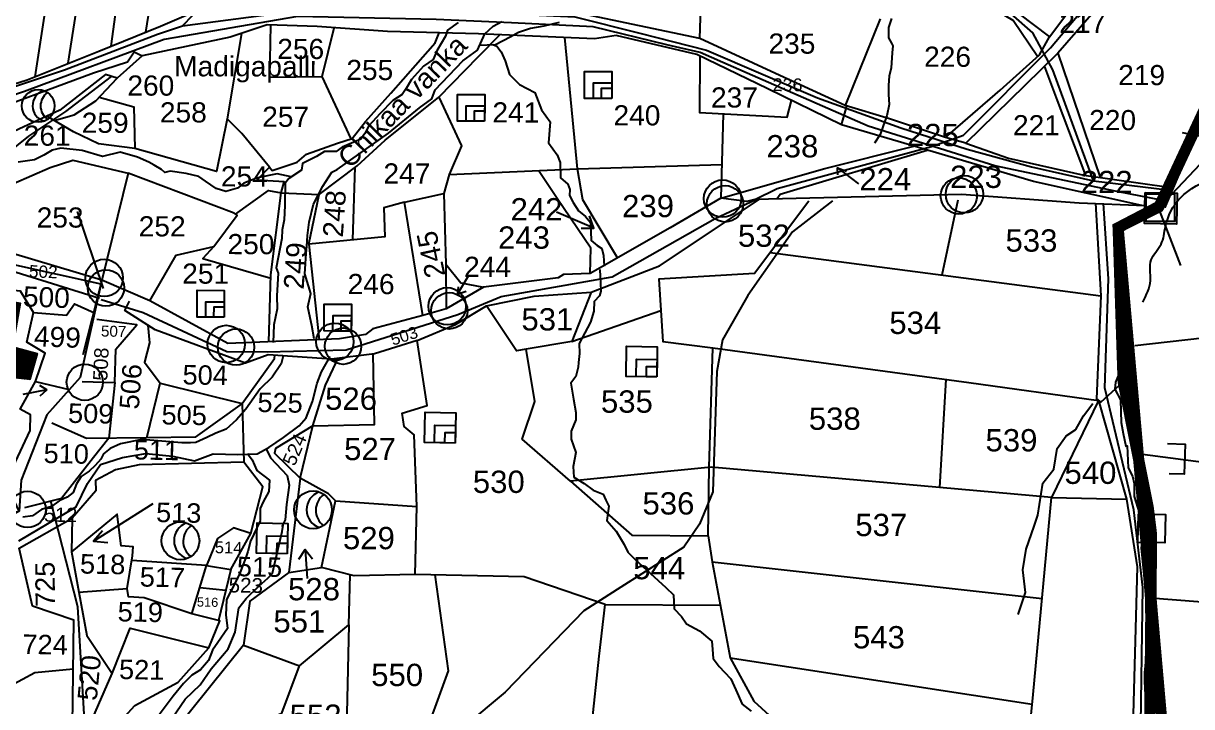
# Model space of a CAD drawing. Header units: inches. Extents: x 206739 to 240559, y 1587423 to 1599564.
# Drawn here: x 211302 to 212351, y 1589916 to 1590529 of the extents above; entities that cross this region are included whole.
import ezdxf

# ---------------------------------------------------------------- set-up
doc = ezdxf.new("R2010")
doc.units = ezdxf.units.IN
doc.header["$MEASUREMENT"] = 0
doc.linetypes.add('DASHED2', pattern=[0.375, 0.25, -0.125])
for name, color, linetype in [('BOUNDRY STONES', 240, 'Continuous'), ('PLOT', 7, 'Continuous'), ('PLOTS', 7, 'Continuous'), ('PLOTS NO', 7, 'Continuous'), ('ROADS', 1, 'Continuous'), ('STREAM', 4, 'Continuous'), ('STREAMS', 4, 'Continuous'), ('VILLAGE', 7, 'Continuous'), ('VILLAGE BOUNDRY', 5, 'Continuous'), ('VILLAGE BOUNDRY STONES', 1, 'Continuous'), ('wells', 7, 'Continuous')]:
    doc.layers.add(name, color=color, linetype=linetype)
doc.styles.get("Standard").update_dxf_attribs({"font": 'arial.ttf'})

msp = doc.modelspace()

# ---------------------------------------------------------------- hatches: boundary and pattern name
at = {"layer": 'VILLAGE'}
h = msp.add_hatch(dxfattribs=at)
h.set_pattern_fill('ANSI31', color=30, scale=2.228903, angle=-2.24324033)
h.set_pattern_definition([(42.75675967, (99659.80842, 1506710.48788), (-0.1891467585, 0.2045693864), [])])
h.paths.add_polyline_path([(211225.23628, 1590271.72488), (211267.09922, 1590262.94175), (211271.31391, 1590283.03018), (211299.37086, 1590278.08247), (211292.49669, 1590239.10111), (211314.6068, 1590232.9094), (211308.15579, 1590209.87335), (211209.6615, 1590219.97128)])

# ---------------------------------------------------------------- linework, layer by layer
at = {"layer": 'BOUNDRY STONES'}
for points in [[(212323.0831, 1590365.28761), (212373.74089, 1590419.02059)], [(211374.15695, 1590291.19833), (211350.92815, 1590360.45885)]]:
    msp.add_lwpolyline(points, dxfattribs=at)
for points in [[(212309.06163, 1590377.30243), (212337.95226, 1590376.74451), (212337.41675, 1590349.01407), (212308.52612, 1590349.57198)], [(212303.09501, 1590089.20396), (212327.35674, 1590088.73543), (212326.86146, 1590063.08777), (212302.59972, 1590063.5563)]]:
    msp.add_lwpolyline(points, close=True, dxfattribs=at)
at = {"layer": 'BOUNDRY STONES', "color": 1}
msp.add_lwpolyline([(212310.14249, 1590376.22758), (212335.562, 1590376.17667), (212335.51239, 1590351.40827), (212310.09289, 1590351.45918)], close=True, dxfattribs=at)
for points in [[(212320.2992, 1590365.38322), (212340.80916, 1590311.96717)], [(211372.66069, 1590298.89806), (211355.71144, 1590231.93323)]]:
    msp.add_lwpolyline(points, dxfattribs=at)
for centre in [(212146.92499, 1590375.8372), (211929.83456, 1590371.94534), (211374.80289, 1590300.77312), (211682.67222, 1590275.34684), (211484.35376, 1590241.52519), (211581.90381, 1590243.46589)]:
    msp.add_circle(centre, 16.76736, dxfattribs=at)
at = {"layer": 'BOUNDRY STONES'}
for centre in [(211932.10931, 1590367.24248), (212141.90236, 1590374.34775), (211376.34006, 1590291.7849), (211684.49988, 1590271.28539), (211493.12536, 1590238.74329), (211589.24195, 1590239.58266), (211357.42536, 1590207.27638), (211306.04854, 1590093.17002)]:
    msp.add_circle(centre, 16.31484, dxfattribs=at)
at = {"layer": 'PLOT'}
for points in [[(212547.07757, 1590390.36155), (212531.63164, 1590249.38658), (212455.76598, 1590257.47434), (212299.8441, 1590239.84684)], [(212609.50486, 1590102.74674), (212302.24567, 1590143.16444)], [(212314.3631, 1590013.94602), (212513.88065, 1589998.29173), (212513.79945, 1589982.87093), (212604.15307, 1589972.80024)]]:
    msp.add_lwpolyline(points, dxfattribs=at)
at = {"layer": 'PLOTS'}
for points in [[(211391.64414, 1591004.75464), (211371.10993, 1590874.77671), (211355.27192, 1590775.37723), (211338.98648, 1590665.84519), (211323.45996, 1590551.28456), (211312.4147, 1590481.18386)], [(211342.62624, 1590493.30008), (211358.43203, 1590594.8023), (211369.59739, 1590668.79718), (211389.00958, 1590800.58026), (211409.93021, 1590935.12621), (211421.06543, 1590997.10169)], [(211457.87737, 1590988.4445), (211442.643, 1590890.12665), (211427.8865, 1590810.86899), (211413.43918, 1590711.80106), (211401.22878, 1590644.3852), (211388.63095, 1590565.5959), (211380.67333, 1590508.55872)], [(211412.14683, 1590521.18105), (211436.90043, 1590676.17331), (211458.10518, 1590808.94477), (211477.83442, 1590932.47747), (211489.26067, 1590981.06399)], [(211137.32555, 1590424.21923), (211168.61902, 1590433.99505), (211210.03631, 1590448.32877), (211305.70071, 1590478.49124), (211369.9533, 1590504.25949), (211425.46717, 1590526.52312), (211452.64861, 1590538.06883), (211479.44445, 1590570.83219), (211508.72748, 1590606.63663), (211524.14919, 1590629.14251), (211560.87486, 1590628.49983), (211607.21163, 1590645.32608), (211660.36415, 1590677.62185), (211679.99005, 1590689.62157), (211688.04706, 1590701.2737), (211695.67967, 1590715.33029), (211722.81189, 1590758.73531), (211749.44294, 1590795.99448), (211789.73536, 1590831.02567), (211817.26967, 1590849.97874), (211840.88734, 1590902.16427), (211843.52578, 1590927.1544), (211845.42942, 1590938.88406), (211844.78375, 1590953.53721)], [(212169.42833, 1590843.70167), (212166.25132, 1590823.70627), (212159.55818, 1590807.75617), (212157.30049, 1590789.13652), (212129.85758, 1590728.56813), (212113.11152, 1590685.91095), (212106.75038, 1590617.27943), (212136.90101, 1590581.87423), (212195.0169, 1590538.18477), (212223.39571, 1590517.06493), (212242.33476, 1590542.51341), (212265.5207, 1590581.60175), (212275.62895, 1590635.13221), (212282.88531, 1590707.08467), (212279.88506, 1590760.8888), (212265, 1590830)], [(212212.53027, 1590499.25162), (212190.78608, 1590531.72996), (212123.51044, 1590571.3927), (212088.93602, 1590591.77625), (212085.09649, 1590615.52817), (212092.29031, 1590678.22468), (212096.66706, 1590708.66147)], [(211909.47261, 1590515.39538), (211801.15339, 1590538.07963), (211806.29905, 1590551.43791), (211831.51351, 1590558.07171), (211851.77615, 1590564.22329)], [(212285.09786, 1590565.04589), (212230.61266, 1590502.38512), (212201.0403, 1590473.45242), (212148.13569, 1590421.55863), (212186.36363, 1590408.10036), (212253.99458, 1590392.99481), (212330.24487, 1590382.11264)], [(212071.39442, 1590533.10436), (212039.85896, 1590455.27116), (211981.20386, 1590482.17686), (211909.47261, 1590515.39538), (211910.69669, 1590552.75013)], [(212036.54602, 1590438.03939), (211970.37653, 1590470.2827), (211906.82854, 1590501.2486), (211834.44146, 1590518.32146), (211814.96452, 1590515.25794), (211710.91317, 1590519.59193), (211629.02988, 1590521.83766), (211565.96634, 1590526.12554), (211521.02097, 1590527.6634), (211487.83188, 1590516.67351), (211408.87942, 1590499.87124), (211386.42195, 1590479.97615), (211376.07146, 1590483.09936), (211334.93928, 1590451.26184), (211248.69102, 1590411.51564), (211255.17726, 1590443.97559), (211365.26198, 1590484.57844), (211395.73106, 1590494.6523), (211401.75585, 1590503.53408), (211408.87942, 1590499.87124)], [(211497.94276, 1590520.02152), (211485.29748, 1590443.48152)], [(211523.96661, 1590527.56261), (211523.09254, 1590480.81842), (211570.55386, 1590481.48352)], [(211523.17495, 1590400.24105), (211525.66621, 1590397.04468), (211548.03361, 1590404.68608), (211556.48533, 1590411.76412), (211584.33461, 1590421.75956), (211597.24092, 1590425.77476), (211609.40956, 1590440.97501), (211632.12382, 1590466.56488), (211643.13905, 1590478.97463), (211671.75089, 1590511.63308), (211675.34964, 1590520.56729)], [(211533.66389, 1590377.16284), (211567.81564, 1590375.70513), (211601.89849, 1590401.38528), (211626.85768, 1590424.17611), (211675.24162, 1590462.78057), (211710.87207, 1590499.3094), (211729.88499, 1590518.80171)], [(211596.36467, 1590425.50216), (211570.55386, 1590481.48352), (211581.20357, 1590525.08952)], [(211835.61591, 1590318.73256), (211804.45784, 1590370.82141), (211799.65048, 1590398.76187), (211795.39622, 1590442.3778), (211788.17871, 1590516.37363)], [(212148.13569, 1590421.55863), (212129.81724, 1590426.84716), (212178.88697, 1590469.04232), (212214.34587, 1590500.88189), (212223.39571, 1590517.06493)], [(211909.38575, 1590500.00251), (211909.04886, 1590449.0228), (211987.77128, 1590444.82905), (211991.68392, 1590459.89996)], [(212230.61266, 1590502.38512), (212268.89595, 1590390.86814)], [(212255.88833, 1590392.72454), (212230.59074, 1590459.99472), (212218.94299, 1590490.96787)], [(211329.89774, 1590442.04988), (211347.87211, 1590447.02761), (211367.16957, 1590459.50943), (211386.42195, 1590479.97615)], [(211370.42034, 1590462.96524), (211401.34198, 1590454.35721), (211402.32993, 1590416.72404)], [(211675.24162, 1590462.78057), (211695.65865, 1590419.35506), (211684.55517, 1590393.45693), (211799.65048, 1590398.76187), (211929.07432, 1590402.52691)], [(212306.10798, 1590365.87064), (212208.98966, 1590387.33299), (212097.52874, 1590420.10765), (212036.54602, 1590438.03939), (212041.51443, 1590454.77983)], [(212129.81724, 1590426.84716), (212079.52988, 1590443.49721), (212039.85896, 1590455.27116)], [(211492.78577, 1590357.92945), (211522.40653, 1590379.2702), (211533.66389, 1590377.16284), (211536.42515, 1590386.81252), (211511.75051, 1590388.5912), (211523.17495, 1590400.24105), (211498.40368, 1590430.19735), (211485.29748, 1590443.48152), (211475.49934, 1590396.07707), (211402.32993, 1590416.72404), (211369.80539, 1590420.93627), (211347.21566, 1590431.81004), (211323.35035, 1590445.92126)], [(211930.35715, 1590447.88765), (211928.22274, 1590372.41496), (212021.53126, 1590398.85883), (212101.36893, 1590418.97846)], [(211978.5769, 1590371.70925), (211981.64338, 1590376.02509), (212113.53468, 1590415.40116)], [(211269.14876, 1590329.51373), (211276.57066, 1590378.23751), (211326.33578, 1590399.6852), (211346.59754, 1590406.43137), (211396.30957, 1590394.84669), (211372.66069, 1590298.89806)], [(211415.78202, 1590280.15545), (211439.39053, 1590321.07987), (211473.20343, 1590328.99625), (211494.05605, 1590356.98298), (211491.5155, 1590358.87592), (211396.30957, 1590394.84669)], [(211597.96704, 1590334.88637), (211600.06175, 1590400.00136)], [(211684.55517, 1590393.45693), (211679.69232, 1590376.49332), (211681.38123, 1590313.25051), (211694.88274, 1590296.329), (211715.24193, 1590292.49184)], [(211811.00034, 1590304.63566), (211811.61233, 1590327.3465), (211781.50787, 1590372.11217), (211764.67046, 1590397.14958)], [(212308.82961, 1590365.28761), (212249.7747, 1590367.80546), (212144.31273, 1590375.70282), (211958.8614, 1590371.23419), (211951.7575, 1590369.19623), (211928.22274, 1590372.41496), (211882.88073, 1590345.80027), (211811.00034, 1590304.63566), (211787.1962, 1590303.91458), (211782.3325, 1590300.93935), (211715.24193, 1590292.49184), (211681.68641, 1590273.05329), (211660.74898, 1590267.12523), (211616.07176, 1590255.27467), (211609.33525, 1590250.06443), (211585.97314, 1590246.19342), (211485.70958, 1590241.88216), (211415.78202, 1590280.15545), (211372.66069, 1590298.89806), (211269.14876, 1590329.51373)], [(211522.59737, 1590243.46831), (211524.34819, 1590303.46888), (211533.66389, 1590377.16284)], [(211644.5023, 1590368.724), (211625.75077, 1590363.56324), (211626.73987, 1590337.56974), (211558.53003, 1590331.20845), (211567.81564, 1590375.70513)], [(211660.74898, 1590267.12523), (211644.5023, 1590368.724), (211679.69232, 1590376.49332)], [(212007.33799, 1590369.67641), (211958.65059, 1590304.88237), (211872.77873, 1590299.58907), (211876.22725, 1590243.64456), (211921.25028, 1590238.11497), (212150.86208, 1590206.95092), (212267.37378, 1590190.92187), (212225.01416, 1590103.93528), (212124.49117, 1590112.90345), (211919.72859, 1590131.17136), (211793.21748, 1590118.51302), (211750.04461, 1590156.23417), (211761.31306, 1590190.05816), (211753.41701, 1590236.76402), (211744.7454, 1590235.29801), (211717.88513, 1590275.86382), (211760.88306, 1590284.29634), (211811.9735, 1590287.94111), (211873.33662, 1590311.66826), (211962.69609, 1590371.09189)], [(212126.9051, 1590303.44204), (212141.32942, 1590370.79264)], [(212264.45782, 1590367.89851), (212269.43916, 1590284.86667), (212265.36847, 1590192.48504), (212269.37909, 1590189.35871), (212289.34574, 1590207.69222)], [(211473.20343, 1590328.99625), (211463.42753, 1590318.09449), (211524.26267, 1590300.53815)], [(211558.53003, 1590331.20845), (211567.75125, 1590245.40989)], [(211311.27064, 1590269.71121), (211299.58787, 1590288.90636), (211269.53635, 1590292.02362), (211269.82536, 1590299.40168), (211260.16292, 1590299.78018), (211264.77676, 1590328.2836)], [(211972.67183, 1590323.54208), (212269.43916, 1590284.86667)], [(211262.79831, 1590316.06111), (211370.69606, 1590282.54776)], [(211681.38123, 1590313.25051), (211681.68641, 1590273.05329)], [(211372.66069, 1590298.89806), (211372.66069, 1590298.89806), (211353.27997, 1590211.5109), (211323.18485, 1590178.07378), (211300.42377, 1590119.43423), (211298.42699, 1590091.75093), (211282.84504, 1590082.72335), (211217.97117, 1590025.58425), (211162.8533, 1589977.03796), (211079.57534, 1589963.42105), (211037.04688, 1589960.19178), (210938.12124, 1589933.7133), (210896.69214, 1589923.71322), (210872.90921, 1589921.34672), (210795.18809, 1589853.70722)], [(211811.9735, 1590287.94111), (211794.42388, 1590243.82406), (211753.41701, 1590236.76402)], [(211313.21877, 1590207.97602), (211321.84261, 1590233.28846), (211305.25372, 1590243.08224), (211311.27064, 1590269.71121), (211341.02364, 1590267.41697), (211348.2019, 1590277.52042), (211366.14559, 1590269.52164)], [(211655.66082, 1590244.5262), (211617.32844, 1590232.85136), (211578.71917, 1590228.07094), (211521.90175, 1590231.82061), (211501.77139, 1590224.24559), (211420.44879, 1590254.33002), (211393.28894, 1590271.52163), (211397.38503, 1590280.07588)], [(211654.06684, 1590034.7882), (211655.43008, 1590095.89324), (211653.14739, 1590159.96244), (211643.99438, 1590167.43343), (211642.23768, 1590179.6245), (211664.72747, 1590186.4845), (211655.66082, 1590244.5262), (211690.03224, 1590259.11411), (211717.88513, 1590275.86382)], [(211794.42388, 1590243.82406), (211874.50299, 1590271.61682)], [(211354.93151, 1590208.03376), (211384.47929, 1590207.13004), (211385.39082, 1590236.93332), (211404.23127, 1590258.81939), (211368.32288, 1590263.58918)], [(211413.99929, 1590258.41242), (211415.52413, 1590242.64736), (211410.95823, 1590225.38477), (211425.07213, 1590206.42677), (211498.71189, 1590188.26914), (211527.7833, 1590228.63775), (211527.96694, 1590231.42033)], [(211793.21748, 1590118.51302), (211848.47764, 1590070.23092), (211916.76761, 1590069.59513), (211917.80803, 1590130.9792), (211921.25028, 1590238.11497)], [(211562.05323, 1590168.07263), (211617.44247, 1590169.20864), (211616.1402, 1590232.70423)], [(211562.05323, 1590168.07263), (211573.59228, 1590204.57869), (211584.70473, 1590228.81204)], [(211217.74094, 1590041.72311), (211246.85775, 1590068.69129), (211278.08261, 1590086.65718), (211298.42699, 1590091.75093), (211290.6862, 1590108.28727), (211288.73289, 1590121.909), (211308.26054, 1590163.93779), (211308.80798, 1590177.91309), (211299.51238, 1590183.01804), (211313.21877, 1590207.97602), (211343.45736, 1590200.5975)], [(211384.47929, 1590207.13004), (211379.00659, 1590157.08427), (211365.28559, 1590139.60922), (211336.62681, 1590103.10939), (211303.16568, 1590094.58165)], [(211317.25479, 1590195.16047), (211323.38194, 1590200.29972), (211316.94551, 1590204.45177)], [(211498.71189, 1590188.26914), (211456.5052, 1590158.07003), (211413.21996, 1590157.51946), (211425.07213, 1590206.42677)], [(212130.35815, 1590209.73382), (212124.49117, 1590112.90345)], [(211323.38194, 1590200.29972), (211301.67204, 1590196.17433)], [(211498.71189, 1590188.26914), (211500.11049, 1590135.5135), (211406.19189, 1590133.02362), (211385.0355, 1590128.74083), (211366.92559, 1590119.19877), (211367.45569, 1590110.00331), (211346.21478, 1590085.35914), (211345.38992, 1590055.10358), (211352.0033, 1590018.94146), (211395.46771, 1590022.34141), (211400.27735, 1590051.54691), (211400.90348, 1590059.54249), (211389.95578, 1590060.39979), (211386.37317, 1590088.79188), (211345.38992, 1590055.10358)], [(212267.37378, 1590190.92187), (212292.39072, 1590102.30335), (212301.90518, 1590041.69584), (212297.64406, 1589887.12462), (212299.78046, 1589787.21426), (212300.65333, 1589700.82566), (212305.75016, 1589556.47355), (212318.27387, 1589492.76425), (212333.95262, 1589413.00498), (212341.63229, 1589317.65345), (212353.60895, 1589225.46597), (212365.43114, 1589134.46748), (212377.77667, 1589079.02673), (212387.70392, 1588986.96732), (212393.39047, 1588934.23361), (212403.87245, 1588935.36394)], [(211413.21996, 1590157.51946), (211359.01147, 1590156.82994), (211327.89101, 1590170.5182)], [(211824.33901, 1590008.04572), (211751.78182, 1590032.6082), (211654.06684, 1590034.7882), (211599.14713, 1590033.63839), (211569.84921, 1590041.05633), (211582.5122, 1590101.03492), (211576.21024, 1590107.12464), (211550.74445, 1590121.2098), (211562.05323, 1590168.07263), (211528.46041, 1590147.94374), (211527.71121, 1590143.53745), (211550.74445, 1590121.2098), (211540.46276, 1590036.53302), (211569.84921, 1590041.05633)], [(211506.49024, 1590071.61071), (211517.10236, 1590113.50362), (211500.11049, 1590135.5135)], [(211582.5122, 1590101.03492), (211655.43008, 1590095.89324)], [(212236.92126, 1589566.06772), (212238.39958, 1589666.30632), (212177.52365, 1589675.6637), (212196.63408, 1589799.98971), (212204.8557, 1589888.04172), (212208.52615, 1589927.35162), (212225.01416, 1590103.93528), (212292.39072, 1590102.30335)], [(211353.71123, 1589872.19646), (211346.37963, 1589899.40726), (211347.55242, 1589993.80907), (211310.48791, 1590006.51144), (211298.50861, 1590058.48244), (211346.21478, 1590085.35914)], [(211488.41247, 1590039.17574), (211506.49024, 1590071.61071), (211490.8224, 1590076.68381), (211476.54519, 1590067.17995), (211466.50853, 1590042.93808), (211399.57617, 1590047.2891)], [(211916.76761, 1590069.59513), (211920.62806, 1590046.23472), (212216.55893, 1590013.38131)], [(211920.62806, 1590046.23472), (211936.5369, 1589960.18562), (212207.71619, 1589918.67716)], [(211540.46276, 1590036.53302), (211505.47695, 1590011.03357), (211499.81402, 1589971.55201), (211437.5725, 1589893.89324), (211393.39566, 1589824.82215), (211381.71952, 1589806.56634), (211371.72205, 1589855.69458), (211362.40906, 1589901.45926), (211381.95544, 1589946.07581)], [(211453.33982, 1589999.4264), (211466.50853, 1590042.93808), (211488.41247, 1590039.17574), (211477.56323, 1589993.6533)], [(211499.81402, 1589971.55201), (211550.1138, 1589952.95042), (211594.47047, 1589989.61726), (211595.47593, 1590034.5679)], [(211591.80562, 1589870.48112), (211604.42436, 1589861.11406), (211632.31596, 1589858.71557), (211659.11667, 1589880.20582), (211683.92797, 1589948.56455), (211671.93996, 1590034.38945)], [(211352.0033, 1590018.94146), (211359.11924, 1589980.03137), (211381.95544, 1589946.07581), (211398.26203, 1589986.65727), (211468.65918, 1589969.1806), (211478.62139, 1589993.40111), (211453.33982, 1589999.4264), (211410.54761, 1590014.00508), (211396.6688, 1590014.86991), (211395.46771, 1590022.34141)], [(211460.53758, 1590023.20904), (211483.99843, 1590020.65483)], [(212039.23546, 1589756.23929), (211912.80245, 1589759.69962), (211803.21507, 1589762.69891), (211796.7026, 1589896.15149), (211812.10048, 1589896.9029), (211819.21642, 1589961.52549), (211824.33901, 1590008.04572), (211927.80035, 1590007.44063)], [(211594.47047, 1589989.61726), (211591.80562, 1589870.48112), (211534.97248, 1589864.97996), (211509.20671, 1589837.58647), (211492.63955, 1589893.19927), (211534.381, 1589910.57705), (211550.0588, 1589952.97076)], [(211367.06556, 1589878.57692), (211402.44007, 1589917.3317), (211441.32236, 1589938.16709), (211468.65918, 1589969.1806)], [(211936.5369, 1589960.18562), (211957.81306, 1589921.3294), (212051.27515, 1589836.07972), (212035.2129, 1589783.18474), (212039.23546, 1589756.23929), (212074.7978, 1589682.09842)], [(211229.60198, 1589945.46371), (211240.87174, 1589927.8895), (211279.14973, 1589929.0015), (211312.57925, 1589946.91284), (211347.01215, 1589950.3211)]]:
    msp.add_lwpolyline(points, dxfattribs=at)
at = {"layer": 'PLOTS NO'}
for points in [[(212033.4003, 1590393.19356), (212032.96853, 1590399.40445), (212041.1493, 1590396.66324)], [(212032.96853, 1590399.40445), (212051.85131, 1590385.23562)], [(211814.34441, 1590345.43405), (211780.75985, 1590359.73755)], [(211803.00123, 1590345.45677), (211814.34441, 1590345.43405), (211810.51611, 1590356.45664)], [(211691.87582, 1590286.14155), (211701.74975, 1590302.76613)], [(211692.49766, 1590292.75714), (211691.87582, 1590286.14155), (211699.65734, 1590288.89422)], [(211365.28581, 1590064.58196), (211418.75182, 1590098.64401)], [(211373.16189, 1590073.9019), (211365.28581, 1590064.58196), (211378.15374, 1590063.61857)], [(211549.53635, 1590048.51794), (211555.32462, 1590057.27519), (211561.68704, 1590048.82626)], [(211555.32462, 1590057.27519), (211557.07921, 1590031.21924)]]:
    msp.add_lwpolyline(points, dxfattribs=at)
at = {"layer": 'ROADS'}
for points in [[(212127.38069, 1591398.42391), (212115.36057, 1591360.01724), (212070.78716, 1591295.39157), (212017.71872, 1591218.44921), (211983.21892, 1591227.40942), (211938.94266, 1591171.75399), (211886.08501, 1591067.67694), (211869.3507, 1591024.52033), (211847.56242, 1590971.03663), (211849.80391, 1590944.78874), (211843.22815, 1590898.6018), (211819.31279, 1590847.92202), (211778.13333, 1590817.55696), (211746.50357, 1590788.32508), (211703.52587, 1590722.19194), (211688.81065, 1590698.57408), (211676.34155, 1590684.53501), (211608.47008, 1590641.25115), (211576.69049, 1590627.3288), (211526.91673, 1590623.45893), (211471.23022, 1590554.00046), (211445.15236, 1590526.97495)], [(212262.76351, 1590387.77744), (212226.42105, 1590487.40616), (212208.46324, 1590520.46744), (212188.83422, 1590537.64274), (212099.56994, 1590604.08957), (212104.37428, 1590682.91526), (212114.59339, 1590734.79671), (212152.58914, 1590826.63979), (212154.66501, 1590871.02552), (212147.96525, 1590929.22743), (212142.79066, 1590963.99744), (212139.93694, 1590973.54246), (212100.09021, 1591001.34531), (212094.98457, 1591028.1076), (212101.76447, 1591050.99878)], [(211958.8614, 1590371.23419), (211978.91334, 1590381.00775), (212117.41578, 1590418.72034), (212146.08939, 1590428.71799), (212224.31812, 1590507.04819), (212276.77494, 1590569.9703), (212325.47122, 1590591.05097), (212381.17961, 1590623.03197), (212406.54381, 1590636.07093)], [(210954.00455, 1590351.65635), (211059.72269, 1590389.76583), (211162.39753, 1590426.88956), (211223.56312, 1590449.00496), (211339.08105, 1590487.44989), (211422.62848, 1590519.4565), (211445.15236, 1590526.97495), (211533.82607, 1590538.38272), (211612.71636, 1590542.61509), (211695.07916, 1590539.6891), (211797.16878, 1590534.98419), (211855.6827, 1590520.14415), (211915.44259, 1590504.98811), (212015.08539, 1590462.26412), (212089.83742, 1590435.48343), (212149.30008, 1590416.21463), (212207.21418, 1590400.26278), (212262.76351, 1590387.77744), (212329.19659, 1590379.64993)], [(212325.21003, 1590370.28436), (212283.69093, 1590378.2767), (212174.19649, 1590401.37451), (212060.43586, 1590436.98426), (211930.16806, 1590493.96107), (211909.84784, 1590502.84876), (211879.68326, 1590509.9494), (211813.63802, 1590525.87797), (211740.38284, 1590529.41646), (211672.84623, 1590532.67873), (211548.37166, 1590535.3399), (211428.75047, 1590514.53644), (211303.28922, 1590468.02271), (211153.53793, 1590417.16672), (210956.13844, 1590345.52918)], [(211245.66701, 1590310.32166), (211266.66288, 1590395.50484), (211307.26766, 1590427.91497), (211340.25188, 1590450.13537), (211381.24671, 1590481.53776)], [(212342.50279, 1590431.26364), (212534.70475, 1590393.96983), (212635.87999, 1590378.56547), (212826.22178, 1590348.97249), (212966.24017, 1590335.52013), (213106.84205, 1590317.33854), (213164.0921, 1590307.69257), (213298.06216, 1590280.95093), (213531.68625, 1590238.88191), (213725.30261, 1590193.00767), (213913.94705, 1590221.42203), (214100.82846, 1590241.34594), (214231.61355, 1590257.42371)], [(211372.11745, 1590281.5466), (211409.94574, 1590269.71434), (211484.8904, 1590234.80742), (211521.02302, 1590234.44278), (211592.07575, 1590236.38983), (211692.25334, 1590267.88687), (211731.01571, 1590284.1289), (211830.64549, 1590301.75287), (211923.26198, 1590354.1666), (211959.74747, 1590371.19835)], [(212028.59528, 1590369.85349), (211992.47299, 1590342.18006), (211952.63216, 1590285.09528), (211929.68198, 1590245.29083), (211924.6431, 1590216.81244), (211921.15397, 1590108.86565), (211909.0846, 1590079.87651), (211895.0595, 1590059.3203), (211838.42785, 1590023.3565), (211805.33083, 1590002.33832), (211734.63959, 1589929.40792), (211664.2548, 1589870.30998)], [(212396.01109, 1588934.5162), (212382.82255, 1589084.5981), (212355.11205, 1589256.91299), (212337.04914, 1589433.14293), (212310.58044, 1589559.34566), (212305.82853, 1589675.39016), (212301.27638, 1589786.55649), (212304.94879, 1589880.414), (212306.98905, 1590023.18071), (212298.93378, 1590092.87663), (212273.06731, 1590202.31964), (212276.14405, 1590299.9518), (212271.87314, 1590367.56827)], [(211815.64311, 1588772.9282), (211794.08486, 1588871.19778), (211749.90154, 1588959.09473), (211760.75687, 1589011.44535), (211786.16284, 1589054.57637), (211780.00663, 1589089.75378), (211696.12201, 1589172.72444), (211646.06208, 1589210.22435), (211558.97595, 1589301.43652), (211547.49222, 1589308.4996), (211529.13272, 1589372.35145), (211493.87807, 1589542.81163), (211450.97519, 1589591.32962), (211447.62091, 1589647.04097), (211392.32997, 1589741.42638), (211357.25917, 1589904.36706), (211351.06758, 1590005.80463), (211326.90067, 1590100.63064)]]:
    msp.add_lwpolyline(points, dxfattribs=at)
at = {"layer": 'ROADS', "color": 1}
msp.add_lwpolyline([(211256.74294, 1590320.92727), (211371.88301, 1590295.39151)], dxfattribs=at)
at = {"layer": 'STREAM'}
msp.add_spline([(212307.05471, 1590279.06717), (212313.85082, 1590298.34403), (212314.50077, 1590317.06904), (212323.40603, 1590330.91626), (212327.4054, 1590346.84678), (212340.54665, 1590372.40767), (212371.47856, 1590391.99461), (212399.77297, 1590412.82089), (212424.44364, 1590460.37312), (212434.52289, 1590474.94478), (212453.74612, 1590510.24226), (212489.68117, 1590552.61173), (212526.22869, 1590557.46482), (212568.37185, 1590580.10604), (212613.48015, 1590608.98336), (212662.2426, 1590623.74276), (212714.22187, 1590631.88624), (212755.97815, 1590632.34991), (212803.434, 1590642.5634), (212816.84054, 1590675.76717), (212835.44589, 1590702.42368), (212873.15848, 1590729.80993), (212913.90437, 1590756.32567), (212935.354, 1590778.53735), (212960.2061, 1590799.48314), (213004.03395, 1590804.46612), (213034.63212, 1590803.40406), (213062.32369, 1590804.97925), (213080.87705, 1590854.07368), (213086.17196, 1590885.26337), (213101.21665, 1590932.56659), (213156.3662, 1590965.85185), (213174.69339, 1590994.12236), (213274.60815, 1591037.33191), (213338.24961, 1591061.52255), (213363.30876, 1591109.43954), (213372.79986, 1591151.19646), (213377.30327, 1591181.64842), (213385.84152, 1591206.98648), (213401.8038, 1591225.56259), (213449.99806, 1591234.98527), (213537.31728, 1591264.28275), (213596.01086, 1591278.31483)], degree=3, dxfattribs=at)
at = {"layer": 'STREAMS'}
for points in [[(211692.56388, 1590529.93861), (211682.94623, 1590523.05322), (211681.20642, 1590517.49463), (211673.3053, 1590504.46826), (211670.21631, 1590496.61078), (211661.56105, 1590490.68242), (211650.56281, 1590478.71546), (211645.74493, 1590470.6697), (211642.27667, 1590465.30631), (211634.00667, 1590459.9526), (211622.22955, 1590447.9872), (211612.21974, 1590437.07483), (211608.74857, 1590430.17708), (211605.08912, 1590425.19774), (211588.5564, 1590418.13434), (211583.17058, 1590414.30922), (211572.60606, 1590414.13858), (211565.49003, 1590409.54971), (211552.80067, 1590403.43764), (211551.98087, 1590397.56987), (211540.63317, 1590389.92074), (211537.35935, 1590385.70778), (211536.92797, 1590365.68601), (211536.3264, 1590353.02868), (211534.57929, 1590343.82595), (211534.3718, 1590336.1545), (211529.31635, 1590309.96388), (211530.84329, 1590305.1659), (211529.64974, 1590284.64603), (211530.01041, 1590272.94574), (211527.09553, 1590258.64094), (211526.48781, 1590242.91482)], [(211563.18119, 1590246.29369), (211561.28383, 1590257.99706), (211559.56937, 1590265.09695), (211557.47619, 1590274.88279), (211560.18938, 1590286.96053), (211555.03999, 1590304.37756), (211556.03719, 1590322.78804), (211556.8186, 1590329.30757), (211557.41403, 1590338.89622), (211558.78242, 1590350.78486), (211562.66562, 1590366.85622), (211571.14965, 1590383.14192), (211579.24174, 1590395.5925), (211584.04865, 1590398.07621), (211630.01202, 1590430.7503), (211657.69497, 1590453.38598), (211668.766, 1590461.33639), (211671.85344, 1590469.60945), (211696.82267, 1590495.50654), (211709.73912, 1590504.9864), (211716.52447, 1590519.69142), (211723.90803, 1590526.42266), (211731.59375, 1590530.70019)], [(211783.20306, 1590529.81517), (211769.43635, 1590526.49147), (211757.35029, 1590524.50494), (211746.60322, 1590520.84014), (211739.21173, 1590516.83341), (211726.10873, 1590509.82207), (211711.00489, 1590509.18205)], [(212081.59464, 1590533.28841), (212079.62696, 1590527.95084), (212078.70819, 1590525.21678), (212078.82035, 1590516.09685), (212081.42038, 1590511.40156), (212082.58956, 1590508.9239), (212082.18576, 1590502.6712), (212081.23786, 1590489.04976), (212079.26626, 1590481.75796), (212078.72823, 1590473.68163), (212078.71127, 1590465.21343), (212079.33953, 1590456.24783), (212077.36219, 1590446.08985), (212075.52581, 1590441.27314), (212073.77717, 1590436.32348), (212071.42878, 1590429.33513), (212066.07756, 1590421.68671)], [(211723.76018, 1590510.16187), (211727.11292, 1590508.47958), (211731.13019, 1590503.44463), (211734.8058, 1590495.39431), (211738.47336, 1590483.32247), (211747.5168, 1590474.25603), (211761.26286, 1590467.1909), (211767.27225, 1590451.428), (211774.96983, 1590440.68862), (211773.5829, 1590422.00676), (211781.28048, 1590411.26738), (211783.95139, 1590404.22438), (211784.25949, 1590390.48369), (211791.09735, 1590384.83197), (211792.77772, 1590379.9768), (211792.55589, 1590374.70353), (211795.71213, 1590368.36874), (211800.55617, 1590360.97582), (211806.88369, 1590355.90041), (211811.30944, 1590350.61783), (211811.91629, 1590334.22337), (211817.40019, 1590329.7825), (211821.40891, 1590327.24305), (211823.08632, 1590320.91128), (211823.28786, 1590316.05902), (211823.70067, 1590311.20639)], [(211542.5243, 1590391.50357), (211530.21543, 1590394.26076), (211512.42073, 1590390.53915), (211500.09697, 1590385.78197), (211494.3804, 1590381.20513), (211484.03962, 1590378.4308), (211475.43221, 1590381.02807), (211465.75584, 1590387.49756), (211459.73521, 1590391.59464), (211448.32907, 1590394.41253), (211434.1222, 1590396.37599), (211429.38303, 1590395.3105), (211426.37422, 1590398.11157), (211419.70682, 1590401.77994), (211414.76016, 1590404.58488), (211404.64926, 1590409.12023), (211389.21418, 1590413.53463), (211373.27308, 1590409.69648), (211354.98198, 1590415.10818), (211336.03837, 1590417.2962), (211328.06782, 1590415.3771), (211320.52275, 1590410.87716), (211312.33222, 1590406.59353), (211297.68679, 1590404.6878)], [(211819.66793, 1590308.2432), (211820.37136, 1590296.08974), (211820.47028, 1590289.05368), (211819.44997, 1590284.85287), (211814.65579, 1590279.78709), (211814.24908, 1590270.885), (211811.24226, 1590261.09526), (211808.55518, 1590256.11393), (211801.23718, 1590241.95244), (211801.29989, 1590233.04129), (211800.67658, 1590225.08131), (211800.36039, 1590220.86691), (211798.08486, 1590212.46991), (211793.50748, 1590206.46201), (211796.04652, 1590192.20813), (211798.15846, 1590179.97475), (211798.03625, 1590173.64639), (211794.08153, 1590163.40602), (211793.94121, 1590156.14008), (211798.1746, 1590144.33474), (211795.82182, 1590131.79782), (211796.34057, 1590122.17443), (211805.62095, 1590116.36792), (211813.72325, 1590110.34966), (211822.57947, 1590106.89599), (211825.05738, 1590101.45527), (211827.77452, 1590096.24443), (211826.11259, 1590083.14614), (211834.38171, 1590073.60758), (211841.44201, 1590061.83615), (211844.82708, 1590054.73662), (211851.51187, 1590048.27674), (211879.00555, 1590023.05669), (211885.69034, 1590016.59687), (211886.38496, 1590003.922), (211893.06522, 1589997.22778), (211897.39838, 1589990.57887), (211909.25172, 1589984.25374), (211920.34661, 1589975.12954), (211920.6712, 1589967.62019), (211921.45893, 1589959.4775), (211926.72187, 1589952.34171), (211931.55614, 1589947.32449), (211937.31114, 1589941.35155), (211941.81563, 1589931.4167), (211947.43937, 1589918.64664), (211955.53715, 1589912.39404)], [(211298.12427, 1590064.91388), (211349.60075, 1590095.58603), (211359.75478, 1590116.40285), (211371.37353, 1590133.34751), (211391.26018, 1590139.88235), (211412.11361, 1590143.32344), (211436.18798, 1590140.80849), (211455.87182, 1590136.84086), (211472.56436, 1590142.98431), (211494.62622, 1590142.55827), (211512.0852, 1590142.98985), (211522.46034, 1590148.68334), (211535.72153, 1590157.65239), (211549.78224, 1590168.1436), (211556.08233, 1590175.45332), (211561.7793, 1590189.86448), (211565.9489, 1590206.44049), (211569.99484, 1590216.61252), (211577.70141, 1590230.30144)], [(211535.55929, 1590230.86783), (211533.67596, 1590223.62415), (211525.68059, 1590211.75069), (211514.70233, 1590201.35915), (211501.95835, 1590183.10626), (211493.47981, 1590173.5546), (211484.22558, 1590165.13276), (211474.9073, 1590161.64956), (211466.85509, 1590157.66405), (211457.19637, 1590153.07251), (211452.24761, 1590152.84955), (211444.4349, 1590153.00042), (211408.55383, 1590155.95975), (211389.33476, 1590151.87135), (211380.16662, 1590147.9074), (211374.32823, 1590142.92355), (211371.68808, 1590138.35573), (211366.63171, 1590132.56046), (211361.26853, 1590127.40817), (211354.15791, 1590122.60816), (211350.04582, 1590116.15753), (211346.8657, 1590108.41479), (211341.68052, 1590104.21465), (211334.40258, 1590100.7926), (211327.60454, 1590095.66802), (211318.46407, 1590093.13697), (211310.53779, 1590087.39706), (211301.90021, 1590086.13048)], [(212288.80891, 1590217.24235), (212284.88441, 1590213.02444), (212282.48622, 1590207.43006), (212282.00898, 1590200.95556), (212286.91118, 1590191.48974), (212287.16619, 1590181.00662), (212287.58538, 1590171.08921), (212289.53077, 1590161.14233), (212291.70953, 1590150.00223), (212292.88989, 1590150.23309), (212293.82687, 1590130.33374), (212297.65667, 1590123.09462), (212299.35843, 1590116.35393), (212299.28739, 1590104.76905), (212302.60515, 1590094.2441), (212306.04731, 1590082.74378), (212307.56132, 1590074.17731), (212305.58527, 1590058.81793), (212307.86156, 1590034.42172), (212309.82816, 1590013.34458), (212309.9925, 1589986.58686), (212310.0486, 1589977.45243), (212310.07668, 1589972.88136), (212310.14094, 1589962.41744), (212308.46097, 1589946.56004), (212308.46939, 1589939.08978), (212309.666, 1589914.13726)], [(212195.24373, 1589999.04296), (212201.72153, 1590018.76967), (212199.46002, 1590038.92984), (212202.20257, 1590057.40526), (212209.49551, 1590078.17497), (212212.86434, 1590087.90347), (212217.39945, 1590116.85852), (212227.18403, 1590129.37473), (212230.19154, 1590147.84497), (212238.36059, 1590159.06895), (212246.95738, 1590164.99077), (212253.8392, 1590177.21912), (212262.10733, 1590188.12326)], [(211503.47899, 1590143.45791), (211507.70036, 1590137.54878), (211511.85101, 1590127.97794), (211523.19133, 1590119.43381), (211522.4952, 1590109.29059), (211517.47826, 1590099.89684), (211514.69556, 1590093.95644), (211514.91965, 1590088.29103), (211514.84251, 1590084.29645), (211514.62439, 1590081.63662)], [(211519.9157, 1590148.22243), (211524.19418, 1590139.52087), (211539.05653, 1590123.56312), (211540.98193, 1590114.907), (211538.55235, 1590097.45489), (211537.33098, 1590083.81093), (211534.25413, 1590077.95184)], [(211514.73345, 1590082.96654), (211506.24282, 1590064.85801), (211503.86585, 1590055.46067), (211501.55092, 1590049.26607), (211498.99366, 1590042.42302), (211496.02612, 1590034.48211), (211488.82557, 1590020.57801), (211484.66204, 1590012.53832), (211484.30247, 1590004.98288), (211484.00696, 1589998.77333), (211485.61482, 1589986.28262), (211476.93321, 1589973.97174), (211472.03172, 1589967.02123), (211468.51128, 1589957.60866), (211461.25824, 1589949.31731), (211453.56409, 1589944.40702), (211445.95089, 1589937.03083), (211436.78239, 1589925.74112), (211433.14305, 1589920.92111), (211423.16015, 1589907.69962)], [(211432.03539, 1589900.30416), (211447.39458, 1589922.91605), (211460.93876, 1589935.92788), (211470.9052, 1589950.11493), (211486.23667, 1589968.29253), (211492.33836, 1589983.10723), (211495.80515, 1590004.88609), (211502.33769, 1590013.3323), (211513.62978, 1590024.45192), (211521.79653, 1590031.48397), (211525.76289, 1590036.1084), (211534.53629, 1590073.49679), (211535.79255, 1590080.88139)]]:
    msp.add_lwpolyline(points, dxfattribs=at)
at = {"layer": 'VILLAGE', "color": 30}
msp.add_lwpolyline([(211225.23628, 1590271.72488), (211267.09922, 1590262.94175), (211271.31391, 1590283.03018), (211299.37086, 1590278.08247), (211292.49669, 1590239.10111), (211314.6068, 1590232.9094), (211308.15579, 1590209.87335), (211209.6615, 1590219.97128), (211225.23628, 1590271.72488)], dxfattribs=at)
at = {"layer": 'VILLAGE BOUNDRY', "linetype": 'DASHED2', "ltscale": 50}
for points in [[(212325.17417, 1589890.98255, 10, 10, 0), (212314.3631, 1590013.94602, 10, 10, 0), (212284.87597, 1590345.85361, 10, 10, 0), (212321.68808, 1590365.01682, 10, 10, 0), (212335.31009, 1590394.01226, 10, 10, 0), (212379.45483, 1590488.60764, 10, 10, 0), (212388.7877, 1590546.91214, 10, 10, 0), (212409.48066, 1590650.81777, 10, 10, 0), (212411.71756, 1590730.22407, 10, 10, 0), (212416.97871, 1590837.71063, 10, 10, 0), (212421.32123, 1590930.6676, 10, 10, 0), (212443.5484, 1591059.75214, 10, 10, 0), (212435.85856, 1591073.40113, 10, 10, 0), (212435.04641, 1591111.16115, 10, 10, 0), (212419.32592, 1591116.52758, 10, 10, 0), (212429.23451, 1591170.67828, 10, 10, 0), (212452.60229, 1591271.00869, 10, 10, 0), (212424.42695, 1591282.03132, 10, 10, 0), (212404.997, 1591366.114, 10, 10, 0), (212428.92066, 1591440.99936, 10, 10, 0)], [(212428.92066, 1591440.99936, 10, 10, 0), (212404.997, 1591366.114, 10, 10, 0), (212424.42695, 1591282.03132, 10, 10, 0), (212452.60229, 1591271.00869, 10, 10, 0), (212429.23451, 1591170.67828, 10, 10, 0), (212419.32592, 1591116.52758, 10, 10, 0), (212435.04641, 1591111.16115, 10, 10, 0), (212435.85856, 1591073.40113, 10, 10, 0), (212443.5484, 1591059.75214, 10, 10, 0), (212421.32123, 1590930.6676, 10, 10, 0), (212416.97871, 1590837.71063, 10, 10, 0), (212411.71756, 1590730.22407, 10, 10, 0), (212409.48066, 1590650.81777, 10, 10, 0), (212388.7877, 1590546.91214, 10, 10, 0), (212379.45483, 1590488.60764, 10, 10, 0), (212335.31009, 1590394.01226, 10, 10, 0), (212323.0831, 1590365.28761, 0, 0, 0)], [(212323.0831, 1590365.28761, 10, 10, 0), (212284.87597, 1590345.85361, 10, 10, 0), (212289.34574, 1590207.69222, 10, 10, 0), (212311.96548, 1590094.5442, 10, 10, 0), (212314.9177, 1590070.2912, 10, 10, 0), (212313.24774, 1589900.63111, 10, 10, 0)]]:
    msp.add_lwpolyline(points, format="xyseb", dxfattribs=at)
at = {"layer": 'VILLAGE BOUNDRY', "linetype": 'DASHED2', "ltscale": 50, "const_width": 10}
msp.add_lwpolyline([(212428.92066, 1591440.99936), (212404.997, 1591366.114), (212424.42695, 1591282.03132), (212452.60229, 1591271.00869), (212429.23451, 1591170.67828), (212419.32592, 1591116.52758), (212435.04641, 1591111.16115), (212435.85856, 1591073.40113), (212443.5484, 1591059.75214), (212421.32123, 1590930.6676), (212416.97871, 1590837.71063), (212411.71756, 1590730.22407), (212409.48066, 1590650.81777), (212388.7877, 1590546.91214), (212379.45483, 1590488.60764), (212335.31009, 1590394.01226), (212323.0831, 1590365.28761)], dxfattribs=at)
at = {"layer": 'VILLAGE BOUNDRY STONES'}
msp.add_lwpolyline([(212329.3068, 1590152.37331), (212345.02608, 1590151.8277), (212344.08622, 1590124.7503), (212330.65188, 1590125.2166)], dxfattribs=at)
at = {"layer": 'wells', "color": 0}
for points in [[(211830.34298, 1590461.78522), (211805.9519, 1590461.83407), (211806.0001, 1590485.89762), (211830.39118, 1590485.84877)], [(211830.34298, 1590461.78522), (211813.87389, 1590461.81821), (211813.90163, 1590475.67293), (211830.37073, 1590475.63994)], [(211716.28943, 1590441.2534), (211691.89835, 1590441.30225), (211691.94655, 1590465.3658), (211716.33762, 1590465.31695)], [(211830.34298, 1590461.78522), (211821.17029, 1590461.80359), (211821.18885, 1590471.07479), (211830.36155, 1590471.05642)], [(211716.28943, 1590441.2534), (211699.82033, 1590441.28639), (211699.84808, 1590455.14111), (211716.31718, 1590455.10813)], [(211716.28943, 1590441.2534), (211707.11673, 1590441.27177), (211707.1353, 1590450.54297), (211716.308, 1590450.5246)], [(211482.54366, 1590265.57981), (211458.15258, 1590265.62866), (211458.20078, 1590289.6922), (211482.59185, 1590289.64335)], [(211482.54366, 1590265.57981), (211466.07456, 1590265.61279), (211466.10231, 1590279.46752), (211482.5714, 1590279.43453)], [(211596.62892, 1590253.14302), (211572.23784, 1590253.19188), (211572.28604, 1590277.25542), (211596.67711, 1590277.20657)], [(211482.54366, 1590265.57981), (211473.37096, 1590265.59818), (211473.38953, 1590274.86937), (211482.56223, 1590274.851)], [(211596.62892, 1590253.14302), (211580.15982, 1590253.17601), (211580.18757, 1590267.03073), (211596.65667, 1590266.99775)], [(211596.62892, 1590253.14302), (211587.45622, 1590253.1614), (211587.47479, 1590262.43259), (211596.64749, 1590262.41422)], [(211870.75193, 1590211.95136), (211843.21822, 1590212.48307), (211843.74279, 1590239.64705), (211871.2765, 1590239.11534)], [(211870.75193, 1590211.95136), (211852.1609, 1590212.31037), (211852.46292, 1590227.95019), (211871.05395, 1590227.59117)], [(211870.75193, 1590211.95136), (211861.53126, 1590212.12942), (211861.71123, 1590221.44911), (211870.93191, 1590221.27104)], [(211689.89227, 1590152.717), (211662.35856, 1590153.24871), (211662.88313, 1590180.41269), (211690.41684, 1590179.88098)], [(211689.89227, 1590152.717), (211671.30123, 1590153.07601), (211671.60326, 1590168.71583), (211690.19429, 1590168.35681)], [(211689.89227, 1590152.717), (211680.6716, 1590152.89506), (211680.85157, 1590162.21475), (211690.07224, 1590162.03669)], [(211539.13794, 1590053.49593), (211511.60423, 1590054.02764), (211512.12879, 1590081.19162), (211539.66251, 1590080.65991)], [(211539.13794, 1590053.49593), (211520.5469, 1590053.85495), (211520.84893, 1590069.49476), (211539.43996, 1590069.13574)], [(211539.13794, 1590053.49593), (211529.91726, 1590053.67399), (211530.09724, 1590062.99368), (211539.31791, 1590062.81562)]]:
    msp.add_lwpolyline(points, close=True, dxfattribs=at)
for centre, radius in [((211315.58017, 1590455.00658), 14.68142), ((211562.27307, 1590092.8172), 16.95878), ((211443.27473, 1590065.02043), 16.95878)]:
    msp.add_circle(centre, radius, dxfattribs=at)
for centre, radius, start, end in [((211325.27479, 1590455.30475), 14.68142, 111.05001145, 252.47331062), ((211332.36659, 1590455.03755), 14.68142, 124.97388372, 235.23749989), ((211573.47579, 1590092.96779), 16.95878, 110.05845065, 251.48174981), ((211581.6611, 1590092.51741), 16.95878, 123.98232289, 234.245939), ((211454.47745, 1590065.17102), 16.95878, 110.05845065, 251.48174981), ((211462.66276, 1590064.72065), 16.95878, 123.98232289, 234.245939)]:
    msp.add_arc(centre, radius, start, end, dxfattribs=at)

# ---------------------------------------------------------------- texts
at = {"layer": 'PLOTS'}
for s, height, rotation, p in [('217', 18.068646, 359.88524705, (212232.08031, 1590520.5717)), ('235', 18.068646, 359.88524705, (211971.02553, 1590501.93142)), ('256', 18.068646, 359.88524705, (211530.14403, 1590497.16122)), ('Chikaa vanka', 18.0686458, 45.92293945, (211595.70219, 1590397.91068)), ('226', 18.068646, 359.88524705, (212110.72454, 1590490.14423)), ('Madigapalli', 18.0686458, 359.88524705, (211437.58608, 1590481.61986)), ('255', 18.068646, 359.88524705, (211592.13941, 1590478.28434)), ('219', 18.068646, 359.88524705, (212284.91689, 1590473.7145)), ('260', 18.068646, 359.88524705, (211395.59706, 1590464.30231)), ('236', 11.520772, 359.88524705, (211974.7343, 1590468.27977)), ('237', 18.068646, 359.88524705, (211919.42908, 1590453.61631)), ('258', 18.068646, 359.88524705, (211424.79509, 1590440.2774)), ('257', 18.068646, 359.88524705, (211516.62266, 1590436.33037)), ('241', 18.068646, 359.88524705, (211723.22719, 1590440.22149)), ('240', 18.068646, 359.88524705, (211831.91151, 1590437.61649)), ('259', 18.068646, 359.88524705, (211354.61464, 1590430.93135)), ('221', 18.068646, 359.88524705, (212190.47699, 1590428.7233)), ('220', 18.068646, 359.88524705, (212258.87455, 1590433.35213)), ('261', 18.068646, 359.88524705, (211302.60069, 1590419.39442)), ('247', 18.068646, 359.88524705, (211625.44669, 1590385.45162)), ('254', 18.068646, 359.88524705, (211479.55283, 1590382.79677)), ('248', 18.068646, 85.98123783, (211588.98277, 1590336.73065)), ('253', 18.068646, 359.88524705, (211314.18737, 1590345.98801)), ('252', 18.068646, 359.88524705, (211405.80617, 1590338.05862)), ('250', 18.068646, 359.88524705, (211485.46675, 1590322.10463)), ('245', 18.068646, 101.84055384, (211681.24742, 1590303.00986)), ('249', 18.068646, 85.98123783, (211553.81121, 1590289.99064)), ('244', 18.068646, 359.88524705, (211697.82572, 1590301.71173)), ('502', 10.994451, 357.75675957, (211307.15924, 1590301.38774)), ('251', 18.068646, 359.88524705, (211444.82281, 1590295.65376)), ('246', 18.068646, 359.88524705, (211593.32232, 1590286.31789)), ('500', 18.034467, 357.75675957, (211301.61175, 1590275.29457)), ('499', 18.034467, 357.75675957, (211311.50537, 1590239.62205)), ('507', 9.809224, 358.89368629, (211371.81355, 1590248.27502)), ('503', 10.632545, 17.97024973, (211633.87027, 1590239.95699)), ('508', 12.827068, 87.3849232, (211377.56658, 1590208.27858)), ('506', 17.440824, 85.82428926, (211405.81671, 1590182.49673)), ('504', 17.440824, 358.89368629, (211445.00955, 1590205.35087)), ('525', 17.440824, 358.89368629, (211512.24487, 1590180.61445)), ('509', 17.440824, 358.89368629, (211342.26715, 1590170.85437)), ('505', 17.440824, 358.89368629, (211426.15007, 1590169.48203)), ('510', 17.440824, 358.89368629, (211320.28978, 1590134.84895)), ('511', 17.440824, 358.89368629, (211401.20778, 1590138.02329)), ('524', 12.280082, 66.4824385, (211545.67759, 1590131.27085)), ('513', 17.440824, 358.89368629, (211421.27011, 1590081.8889)), ('512', 12.827068, 358.89368629, (211320.63173, 1590082.31478)), ('514', 10.593556, 358.89368629, (211474.03452, 1590053.95117)), ('725', 17.440824, 90.58096852, (211330.70245, 1590005.73665)), ('518', 17.440824, 358.89368629, (211352.98419, 1590035.74109)), ('515', 17.440824, 358.89368629, (211493.80328, 1590033.33984)), ('517', 17.440824, 358.89368629, (211406.60912, 1590024.06782)), ('523', 13.221545, 358.89368629, (211486.39579, 1590018.84214)), ('516', 8.214422, 358.89368629, (211457.98676, 1590006.08935)), ('519', 17.440824, 358.89368629, (211386.74231, 1589992.82922)), ('724', 17.440824, 358.89368629, (211301.30125, 1589963.69033)), ('520', 17.440824, 84.40265517, (211368.05848, 1589921.14866)), ('521', 17.440824, 358.89368629, (211387.99376, 1589941.11727))]:
    msp.add_text(s, height=height, rotation=rotation, dxfattribs=at).set_placement(p)
for s, p in [('225', (212095.2172, 1590418.95147)), ('238', (211969.19742, 1590408.87541)), ('223', (212134.01599, 1590381.48559)), ('224', (212052.62358, 1590379.29183)), ('222', (212251.2398, 1590376.80589)), ('242', (211739.54764, 1590352.34399)), ('239', (211839.65114, 1590355.25488)), ('243', (211728.30756, 1590326.9706)), ('532', (211943.64126, 1590328.68367)), ('533', (212183.7989, 1590324.32402)), ('531', (211749.30021, 1590253.65894)), ('534', (212079.48371, 1590250.5331)), ('526', (211573.0812, 1590182.49023)), ('535', (211820.68004, 1590179.91939)), ('538', (212007.27192, 1590164.57706)), ('539', (212165.8515, 1590145.22167)), ('527', (211590.17361, 1590137.37753)), ('540', (212236.72644, 1590116.07054)), ('530', (211705.67855, 1590107.96405)), ('536', (211857.94537, 1590088.59903)), ('537', (212048.96328, 1590069.25574)), ('529', (211589.09161, 1590057.49183)), ('544', (211849.6836, 1590030.56685)), ('528', (211539.84348, 1590011.69822)), ('551', (211526.68273, 1589982.80132)), ('543', (212046.88263, 1589968.54328)), ('550', (211614.47049, 1589934.76797)), ('552', (211541.25899, 1589898.20826))]:
    msp.add_text(s, height=20, dxfattribs=at).set_placement(p)

doc.saveas('drawing.dxf')
